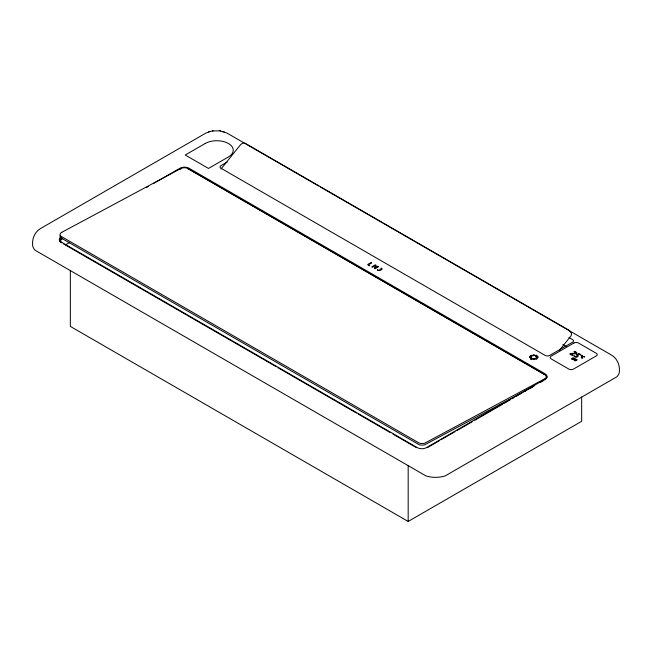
<?xml version="1.0" encoding="UTF-8"?>
<svg xmlns="http://www.w3.org/2000/svg" width="652" height="652" viewBox="0 0 652 652"><rect width="100%" height="100%" fill="white"/><g stroke="black" fill="none" stroke-linecap="round" stroke-linejoin="round"><path stroke-width="0.98" d="M221.044 168.966L240.816 144.377L242.878 143.024L245.079 143.228L569.212 330.368L571.462 333.311L571.323 335.413L559.408 350.377M61.695 238.086L60.75 238.803A5.803 3.35 0 0 0 60.75 242.153L61.695 242.862M61.695 238.616L60.75 239.325A5.803 3.35 0 0 0 60.171 241.868M62.184 238.86L61.312 239.512A5.151 2.975 0 0 0 61.312 242.487M544.648 379.92L545.602 379.211A5.803 3.35 0 0 0 546.18 378.404M146.496 187.548L148.257 186.529M153.53 183.481L179.911 168.257A6.455 3.725 0 0 1 189.039 168.257L545.137 373.849A6.455 3.725 0 0 1 545.137 379.114L426.441 447.647A6.455 3.725 0 0 1 417.304 447.647L61.215 242.055A6.455 3.725 0 0 1 60.188 237.556M65.697 244.736L69.21 242.707M227.14 162.071L220.995 165.616A3.227 1.866 0 0 0 220.995 168.257L545.137 355.397A3.227 1.866 0 0 0 549.701 355.397L572.529 342.218A3.227 1.866 0 0 0 572.529 339.578L569 337.549M377.598 266.627L374.411 268.461L374.908 268.787L378.6 266.66L377.915 266.22L374.965 266.896L376.106 265.217L375.43 264.785L371.738 266.961L372.202 267.222L375.381 265.388L374.166 267.19L377.598 266.668M427.337 447.655L434.802 443.344M435.243 443.091L439.195 440.809M440.948 439.798L442.708 438.78M443.148 438.527L448.421 435.479M448.861 435.226L452.814 432.944M453.254 432.692L455.014 431.673M456.767 430.662L460.719 428.38M461.16 428.128L464.232 426.351M464.68 426.098L472.138 421.787M474.77 420.271L476.531 419.252M476.979 418.991L482.252 415.952M482.676 415.707L490.165 411.379M490.581 411.143L495.854 408.095M496.319 407.826L498.071 406.815M498.487 406.579L502.464 404.281M504.224 403.262L505.985 402.251M506.392 402.015L510.377 399.709M512.13 398.698L513.89 397.679M516.531 396.163L518.283 395.145M520.043 394.134L521.804 393.115M524.436 391.591L526.197 390.581M527.949 389.562L534.102 386.017M540.255 382.463L543.768 380.434M70.343 270.645L70.343 326.399L408.176 521.445L581.657 421.29L581.657 396.962M528.576 389.195L424.819 444.754A5.803 3.236 1.7 0 1 419.016 444.631L60.799 237.817A5.803 3.236 1.7 0 1 60.22 235.348M530.361 388.233L532.146 387.28M209.944 131.557L205.836 133.106L40.636 228.485C34.988 231.77 32.119 238.298 32.6 244.696A19.478 11.247 0 0 0 35.208 250.319L425.829 475.838A19.478 11.247 0 0 0 445.308 475.838L616.792 376.832A19.478 11.247 0 0 0 619.4 371.208C619.881 364.818 617.012 358.282 611.364 354.998L320.466 187.051M212.381 130.979L219.789 130.808L227.035 133.106L318.706 186.032M208.599 131.883L213.074 130.808M222.919 131.557L224.264 131.883M219.789 130.808L220.49 130.979M581.657 357.924L582.684 358.095L581.16 357.426L582.277 356.302L584.705 356.929L582.986 356.424L581.527 357.117A1.214 0.701 0 0 0 581.608 357.557L581.747 357.687M562.839 344.533L566.36 346.562M544.257 374.387L189.039 169.308A6.455 3.725 0 0 0 187.703 168.713M63.464 243.881L75.404 250.775M75.795 251.004L83.334 255.356M83.733 255.584L87.735 257.899M88.134 258.127L93.423 261.183M93.904 261.46L95.665 262.479M96.064 262.707L101.353 265.763M101.834 266.04L105.763 268.306M106.243 268.583L109.283 270.344M109.764 270.613L113.692 272.886M114.173 273.164L117.221 274.916M117.694 275.193L121.622 277.467M122.103 277.736L127.385 280.792M127.792 281.028L129.552 282.039M130.033 282.316L133.962 284.59M134.434 284.859L139.724 287.915M140.131 288.151L141.891 289.162M142.364 289.439L147.654 292.487M148.061 292.724L149.821 293.742M150.294 294.019L155.583 297.067M155.991 297.304L159.993 299.61M160.4 299.847L163.513 301.648M163.929 301.884L167.923 304.191M168.33 304.427L173.619 307.483M174.084 307.752L175.853 308.771M176.26 309.007L181.549 312.063M182.014 312.332L185.959 314.606M186.423 314.875L193.888 319.187M194.353 319.456L197.417 321.216M197.874 321.485L201.818 323.767M202.283 324.028L209.748 328.339M210.213 328.608L214.158 330.89M214.622 331.151L219.903 334.207M220.327 334.452L222.087 335.462M222.552 335.731L227.833 338.787M228.257 339.024L230.017 340.042M230.482 340.311L235.763 343.359M236.187 343.604L240.172 345.902M240.596 346.155L243.693 347.94M244.125 348.184L248.102 350.483M248.526 350.727L256.032 355.063M256.456 355.307L261.745 358.364M262.202 358.624L266.155 360.906M266.603 361.167L274.084 365.487M274.533 365.748L276.301 366.766M278.062 367.777L282.014 370.067M282.463 370.328L289.944 374.647M290.393 374.9L294.354 377.19M294.802 377.443L300.091 380.499M300.523 380.752L302.283 381.77M302.732 382.023L308.021 385.079M308.453 385.332L310.213 386.343M310.662 386.603L312.422 387.622M312.862 387.875L320.352 392.202M320.792 392.455L323.881 394.232M324.321 394.484L328.282 396.775M328.722 397.027L336.212 401.355M336.652 401.608L341.941 404.664M342.382 404.916L346.351 407.207M346.791 407.459L348.551 408.478M348.991 408.731L354.28 411.787M354.721 412.04L356.481 413.058M358.241 414.077L362.21 416.367M362.651 416.62L370.14 420.947M370.58 421.192L374.55 423.49M374.981 423.743L382.479 428.071M382.911 428.315L388.201 431.371M388.649 431.632L390.418 432.651M393.058 434.175L400.54 438.494M400.988 438.755L404.061 440.524M404.517 440.785L408.47 443.067M408.918 443.336L416.4 447.647M408.176 465.691L408.176 521.445M546.18 376.669A5.803 3.35 0 0 1 546.376 377.532M179.911 169.308A6.455 3.725 0 0 1 181.248 168.713M545.137 374.9A6.455 3.725 0 0 1 547.028 377.532M59.324 240.474A6.455 3.725 0 0 1 61.215 237.841M575.374 360.597L574.208 360.214L575.374 360.646M573.263 359.35L572.065 358.959L573.263 359.35M577.705 355.894L576.482 356.766A1.459 0.848 0 0 1 575.594 356.693L574.371 355.707L573.809 356.033C574.803 358.51 580.777 356.481 577.191 354.794L578.74 354.02L580.476 355.014L580.948 354.745L578.748 353.474L576.181 354.769L577.705 355.894M576.759 352.642C576.156 355.552 567.012 351.778 573.198 355.267L572.725 355.544C562.855 351.803 582.106 354.712 573.89 351.754L575.333 351.542L576.759 352.642M575.594 360.637C573.719 361.591 573.907 358.722 575.594 360.637M571.845 358.893L573.475 359.464L571.845 358.893M529.628 357.084C530.655 358.722 531.592 355.878 529.628 357.084M530.638 358.502C531.665 360.14 532.602 357.296 530.638 358.502M533.165 358.983C534.184 360.621 535.121 357.777 533.165 358.983M535.618 358.396C536.637 360.034 537.574 357.19 535.618 358.396M536.612 356.978C537.639 358.616 538.576 355.772 536.612 356.978M582.562 355.731L581.315 355.739L582.562 355.731M581.592 355.65L582.326 355.739L581.592 355.65M61.793 232.308L60.848 232.976A5.803 3.236 1.7 0 0 60.848 236.211L419.065 443.026A5.803 3.236 1.7 0 0 424.868 443.14L545.618 378.299A5.803 3.236 1.7 0 0 545.618 375.063L187.401 168.249A5.803 3.236 1.7 0 0 181.59 168.126L61.793 232.308M573.45 358.673L572.423 358.29L573.32 357.769L572.733 358.298L573.45 358.673M205.209 143.481L185.233 155.013L208.501 168.444L228.477 156.912A16.43 9.487 0 0 0 228.436 143.505A16.43 9.487 0 0 0 205.225 143.489M371.322 262.414L367.622 264.549L369.765 265.82C365.813 263.767 373.27 263.848 371.322 262.414M377.378 269.61C376.204 272.039 385.34 269.268 381.053 268.037C381.933 268.705 378.828 271.33 377.378 269.61M573.899 343.009L551.07 356.188A3.227 1.866 0 0 0 551.07 358.82L568.878 369.097A3.227 1.866 0 0 0 573.442 369.097L596.27 355.919A3.227 1.866 0 0 0 596.27 353.286L578.463 343.009A3.227 1.866 0 0 0 573.899 343.009M574.388 358.315C572.114 359.554 575.382 359.105 574.388 358.315M575.496 359.016L574.51 359.586L575.471 360.14L576.458 359.57L575.496 359.016M575.154 359.399L575.789 359.765L575.154 359.399M576.947 359.741L575.708 360.458L576.702 360.434L576.947 359.741M536.669 357.443A0.888 0.513 0 0 0 538.144 357.214A0.888 0.513 0 0 0 537.061 356.587A0.888 0.513 0 0 0 536.669 357.443M529.685 357.549A0.888 0.513 0 0 0 531.16 357.32A0.888 0.513 0 0 0 530.076 356.693A0.888 0.513 0 0 0 529.685 357.549M530.875 359.048A0.888 0.513 0 0 0 532.203 358.608A0.888 0.513 0 0 0 530.875 358.168A0.888 0.513 0 0 0 530.875 359.048M535.675 356.122A0.888 0.513 0 0 0 537.15 355.894A0.888 0.513 0 0 0 536.066 355.267A0.888 0.513 0 0 0 535.675 356.122M530.907 356.228A0.888 0.513 0 0 0 532.236 355.78A0.888 0.513 0 0 0 530.907 355.34A0.888 0.513 0 0 0 530.907 356.228M533.214 359.448A0.888 0.513 0 0 0 534.697 359.219A0.888 0.513 0 0 0 533.613 358.592A0.888 0.513 0 0 0 533.214 359.448M533.189 355.576A0.888 0.513 0 0 0 534.673 355.348A0.888 0.513 0 0 0 533.589 354.721A0.888 0.513 0 0 0 533.189 355.576M535.667 358.861A0.888 0.513 0 0 0 537.15 358.633A0.888 0.513 0 0 0 536.066 358.005A0.888 0.513 0 0 0 535.667 358.861"/></g></svg>
